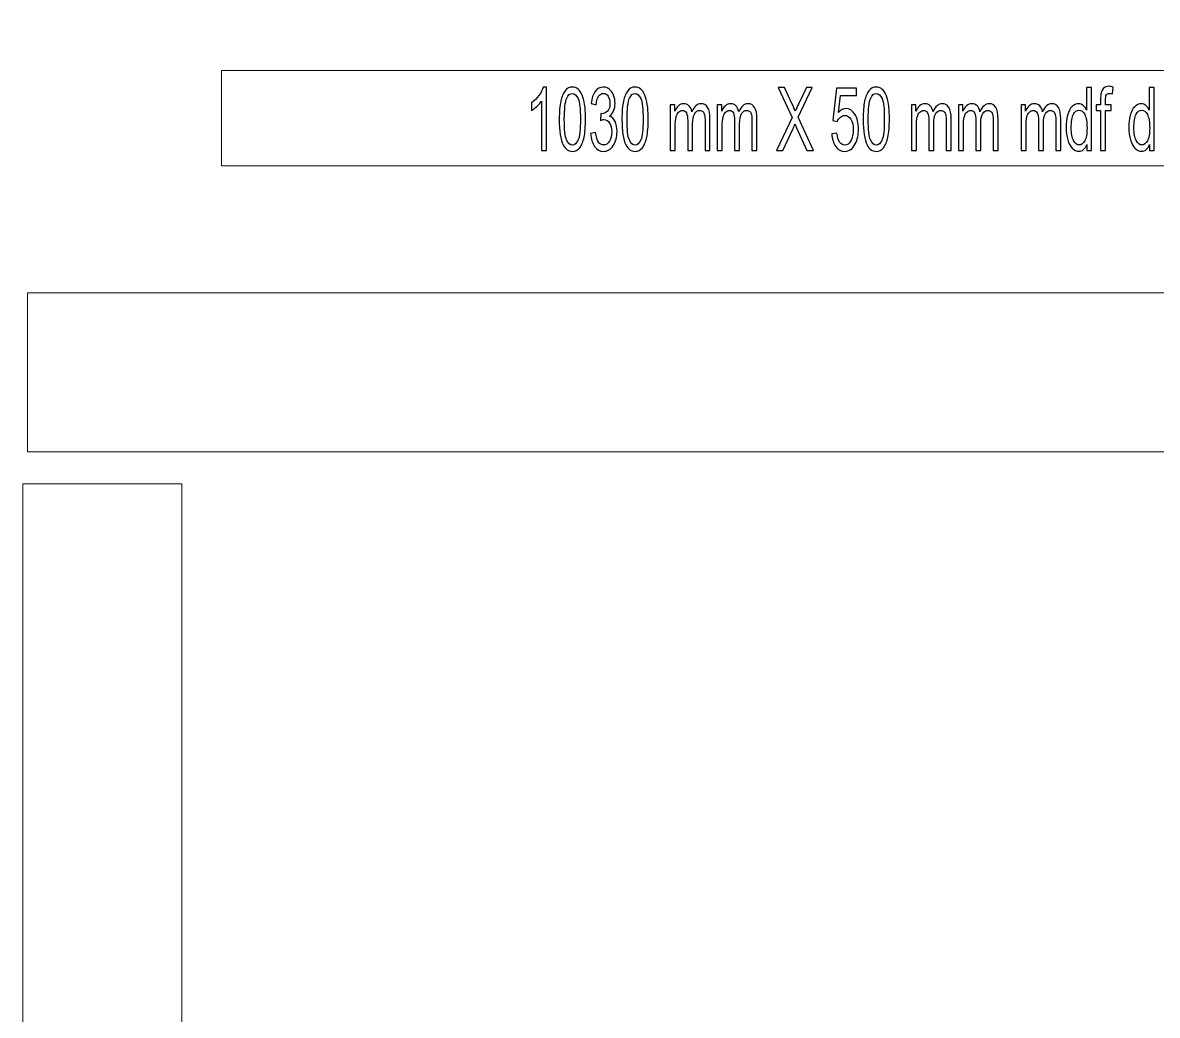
# Model space of a CAD drawing. Header units: millimetres. Extents: x -2444 to 3336, y -980 to 1690.
# Drawn here: x -586.3 to -229.6, y 292.9 to 605 of the extents above; entities that cross this region are included whole.
import ezdxf

# ---------------------------------------------------------------- set-up
doc = ezdxf.new("R2010")
doc.units = ezdxf.units.MM
doc.header["$MEASUREMENT"] = 0
doc.layers.add('Camada 1', color=7, linetype='Continuous')

msp = doc.modelspace()

# ---------------------------------------------------------------- linework, layer by layer
at = {"layer": 'Camada 1', "color": 250, "lineweight": 9}
msp.add_lwpolyline([(-584.7757, 470), (445.8243, 470), (445.8243, 520), (-584.7757, 520), (-584.7757, 470)], close=True, dxfattribs=at)
at = {"layer": 'Camada 1', "color": 250, "lineweight": 20}
msp.add_open_spline([(-523.7757, 560), (-523.7757, 560), (-102.5257, 560), (-102.5257, 560), (-102.5257, 560), (-102.5257, 560), (-102.5257, 545), (-102.5257, 545), (-102.5257, 545), (-102.5257, 545), (318.7244, 575), (318.7244, 575), (318.7244, 575), (318.7244, 575), (-102.5257, 605), (-102.5257, 605), (-102.5257, 605), (-102.5257, 605), (-102.5257, 590), (-102.5257, 590), (-102.5257, 590), (-102.5257, 590), (-523.7757, 590), (-523.7757, 590), (-523.7757, 590), (-523.7757, 590), (-523.7757, 560), (-523.7757, 560)], degree=3, knots=[0, 0, 0, 0, 0.125, 0.125, 0.125, 0.125, 0.25, 0.25, 0.25, 0.25, 0.375, 0.375, 0.375, 0.375, 0.5, 0.5, 0.5, 0.5, 0.625, 0.625, 0.625, 0.625, 0.75, 0.75, 0.75, 0.75, 1, 1, 1, 1], dxfattribs=at)
at = {"layer": 'Camada 1', "color": 250}
for points, knots in [([(-421.5955, 564.8587), (-421.5955, 564.8587), (-423.155, 564.8587), (-423.155, 564.8587), (-423.155, 564.8587), (-423.155, 564.8587), (-423.155, 580.3612), (-423.155, 580.3612), (-423.155, 580.3612), (-423.5301, 579.7987), (-424.0233, 579.2407), (-424.6318, 578.6828), (-424.6318, 578.6828), (-425.2402, 578.1248), (-425.7896, 577.7052), (-426.274, 577.4286), (-426.274, 577.4286), (-426.274, 577.4286), (-426.274, 579.7802), (-426.274, 579.7802), (-426.274, 579.7802), (-425.4027, 580.4166), (-424.6407, 581.1912), (-423.9879, 582.1042), (-423.9879, 582.1042), (-423.3352, 583.0126), (-422.8715, 583.8933), (-422.5997, 584.751), (-422.5997, 584.751), (-422.5997, 584.751), (-421.5955, 584.751), (-421.5955, 584.751), (-421.5955, 584.751), (-421.5955, 584.751), (-421.5955, 564.8587), (-421.5955, 564.8587)], [0, 0, 0, 0, 0.1, 0.1, 0.1, 0.1, 0.2, 0.2, 0.2, 0.2, 0.3, 0.3, 0.3, 0.3, 0.4, 0.4, 0.4, 0.4, 0.5, 0.5, 0.5, 0.5, 0.6, 0.6, 0.6, 0.6, 0.7, 0.7, 0.7, 0.7, 0.8, 0.8, 0.8, 0.8, 1, 1, 1, 1]), ([(-417.5875, 574.6342), (-417.5875, 576.9721), (-417.4339, 578.8626), (-417.1268, 580.2921), (-417.1268, 580.2921), (-416.8166, 581.7261), (-416.3588, 582.8282), (-415.7504, 583.5982), (-415.7504, 583.5982), (-415.1449, 584.3683), (-414.3799, 584.751), (-413.4584, 584.751), (-413.4584, 584.751), (-412.779, 584.751), (-412.1824, 584.5389), (-411.6655, 584.11), (-411.6655, 584.11), (-411.1516, 583.6812), (-410.7263, 583.0633), (-410.3955, 582.2564), (-410.3955, 582.2564), (-410.0647, 581.454), (-409.8048, 580.4719), (-409.6157, 579.3145), (-409.6157, 579.3145), (-409.4238, 578.1571), (-409.3293, 576.5939), (-409.3293, 574.6342), (-409.3293, 574.6342), (-409.3293, 572.3102), (-409.4828, 570.4289), (-409.7871, 568.9995), (-409.7871, 568.9995), (-410.0913, 567.5654), (-410.5491, 566.4634), (-411.1575, 565.6887), (-411.1575, 565.6887), (-411.763, 564.914), (-412.531, 564.5267), (-413.4584, 564.5267), (-413.4584, 564.5267), (-414.6782, 564.5267), (-415.6382, 565.2045), (-416.3352, 566.5648), (-416.3352, 566.5648), (-417.171, 568.2248), (-417.5875, 570.9131), (-417.5875, 574.6342)], [0, 0, 0, 0, 0.07692308, 0.07692308, 0.07692308, 0.07692308, 0.15384615, 0.15384615, 0.15384615, 0.15384615, 0.23076923, 0.23076923, 0.23076923, 0.23076923, 0.30769231, 0.30769231, 0.30769231, 0.30769231, 0.38461538, 0.38461538, 0.38461538, 0.38461538, 0.46153846, 0.46153846, 0.46153846, 0.46153846, 0.53846154, 0.53846154, 0.53846154, 0.53846154, 0.61538462, 0.61538462, 0.61538462, 0.61538462, 0.69230769, 0.69230769, 0.69230769, 0.69230769, 0.76923077, 0.76923077, 0.76923077, 0.76923077, 0.84615385, 0.84615385, 0.84615385, 0.84615385, 1, 1, 1, 1]), ([(-415.9926, 574.625), (-415.9926, 571.365), (-415.7504, 569.1977), (-415.2631, 568.128), (-415.2631, 568.128), (-414.7757, 567.0536), (-414.1732, 566.5187), (-413.4584, 566.5187), (-413.4584, 566.5187), (-412.7436, 566.5187), (-412.1411, 567.0582), (-411.6537, 568.1326), (-411.6537, 568.1326), (-411.1664, 569.2116), (-410.9242, 571.3742), (-410.9242, 574.625), (-410.9242, 574.625), (-410.9242, 577.8851), (-411.1664, 580.0523), (-411.6537, 581.122), (-411.6537, 581.122), (-412.1381, 582.1964), (-412.7466, 582.7313), (-413.4761, 582.7313), (-413.4761, 582.7313), (-414.1909, 582.7313), (-414.7639, 582.2564), (-415.1921, 581.3111), (-415.1921, 581.3111), (-415.7267, 580.1076), (-415.9926, 577.8758), (-415.9926, 574.625)], [0, 0, 0, 0, 0.11111111, 0.11111111, 0.11111111, 0.11111111, 0.22222222, 0.22222222, 0.22222222, 0.22222222, 0.33333333, 0.33333333, 0.33333333, 0.33333333, 0.44444444, 0.44444444, 0.44444444, 0.44444444, 0.55555556, 0.55555556, 0.55555556, 0.55555556, 0.66666667, 0.66666667, 0.66666667, 0.66666667, 0.77777778, 0.77777778, 0.77777778, 0.77777778, 1, 1, 1, 1]), ([(-407.7314, 570.1154), (-407.7314, 570.1154), (-406.1719, 570.4474), (-406.1719, 570.4474), (-406.1719, 570.4474), (-405.9917, 569.064), (-405.6904, 568.068), (-405.2622, 567.4594), (-405.2622, 567.4594), (-404.8339, 566.8507), (-404.3082, 566.5464), (-403.685, 566.5464), (-403.685, 566.5464), (-402.9466, 566.5464), (-402.3234, 566.9429), (-401.8213, 567.736), (-401.8213, 567.736), (-401.3191, 568.5291), (-401.0681, 569.5113), (-401.0681, 570.6825), (-401.0681, 570.6825), (-401.0681, 571.7984), (-401.3014, 572.7206), (-401.771, 573.4492), (-401.771, 573.4492), (-402.2377, 574.1731), (-402.8314, 574.5374), (-403.555, 574.5374), (-403.555, 574.5374), (-403.8504, 574.5374), (-404.2166, 574.4452), (-404.6567, 574.2653), (-404.6567, 574.2653), (-404.6567, 574.2653), (-404.4824, 576.3957), (-404.4824, 576.3957), (-404.4824, 576.3957), (-404.3791, 576.3772), (-404.2934, 576.368), (-404.2314, 576.368), (-404.2314, 576.368), (-403.5638, 576.368), (-402.9672, 576.6401), (-402.4327, 577.1796), (-402.4327, 577.1796), (-401.901, 577.7191), (-401.6352, 578.5491), (-401.6352, 579.6696), (-401.6352, 579.6696), (-401.6352, 580.5595), (-401.8301, 581.2973), (-402.217, 581.8829), (-402.217, 581.8829), (-402.6039, 582.4685), (-403.1031, 582.759), (-403.7145, 582.759), (-403.7145, 582.759), (-404.323, 582.759), (-404.828, 582.4593), (-405.2326, 581.8598), (-405.2326, 581.8598), (-405.6373, 581.2604), (-405.8972, 580.3612), (-406.0124, 579.1623), (-406.0124, 579.1623), (-406.0124, 579.1623), (-407.5719, 579.605), (-407.5719, 579.605), (-407.5719, 579.605), (-407.3799, 581.2373), (-406.9487, 582.5054), (-406.2723, 583.4045), (-406.2723, 583.4045), (-405.5989, 584.3037), (-404.7571, 584.751), (-403.7529, 584.751), (-403.7529, 584.751), (-403.0618, 584.751), (-402.4238, 584.5204), (-401.8419, 584.0547), (-401.8419, 584.0547), (-401.2571, 583.5936), (-400.8111, 582.9619), (-400.5039, 582.1642), (-400.5039, 582.1642), (-400.1938, 581.3618), (-400.0402, 580.5134), (-400.0402, 579.6142), (-400.0402, 579.6142), (-400.0402, 578.7612), (-400.1879, 577.9865), (-400.4804, 577.2856), (-400.4804, 577.2856), (-400.7757, 576.5847), (-401.2128, 576.0268), (-401.7888, 575.6118), (-401.7888, 575.6118), (-401.0386, 575.3443), (-400.4567, 574.7818), (-400.0402, 573.9287), (-400.0402, 573.9287), (-399.6267, 573.0803), (-399.42, 572.0105), (-399.42, 570.7332), (-399.42, 570.7332), (-399.42, 569.0041), (-399.8246, 567.5331), (-400.6309, 566.3296), (-400.6309, 566.3296), (-401.4403, 565.1261), (-402.4622, 564.5267), (-403.6968, 564.5267), (-403.6968, 564.5267), (-404.8103, 564.5267), (-405.7348, 565.0478), (-406.4702, 566.0853), (-406.4702, 566.0853), (-407.2086, 567.1228), (-407.628, 568.4646), (-407.7314, 570.1154)], [0, 0, 0, 0, 0.03225806, 0.03225806, 0.03225806, 0.03225806, 0.06451613, 0.06451613, 0.06451613, 0.06451613, 0.09677419, 0.09677419, 0.09677419, 0.09677419, 0.12903226, 0.12903226, 0.12903226, 0.12903226, 0.16129032, 0.16129032, 0.16129032, 0.16129032, 0.19354839, 0.19354839, 0.19354839, 0.19354839, 0.22580645, 0.22580645, 0.22580645, 0.22580645, 0.25806452, 0.25806452, 0.25806452, 0.25806452, 0.29032258, 0.29032258, 0.29032258, 0.29032258, 0.32258065, 0.32258065, 0.32258065, 0.32258065, 0.35483871, 0.35483871, 0.35483871, 0.35483871, 0.38709677, 0.38709677, 0.38709677, 0.38709677, 0.41935484, 0.41935484, 0.41935484, 0.41935484, 0.4516129, 0.4516129, 0.4516129, 0.4516129, 0.48387097, 0.48387097, 0.48387097, 0.48387097, 0.51612903, 0.51612903, 0.51612903, 0.51612903, 0.5483871, 0.5483871, 0.5483871, 0.5483871, 0.58064516, 0.58064516, 0.58064516, 0.58064516, 0.61290323, 0.61290323, 0.61290323, 0.61290323, 0.64516129, 0.64516129, 0.64516129, 0.64516129, 0.67741935, 0.67741935, 0.67741935, 0.67741935, 0.70967742, 0.70967742, 0.70967742, 0.70967742, 0.74193548, 0.74193548, 0.74193548, 0.74193548, 0.77419355, 0.77419355, 0.77419355, 0.77419355, 0.80645161, 0.80645161, 0.80645161, 0.80645161, 0.83870968, 0.83870968, 0.83870968, 0.83870968, 0.87096774, 0.87096774, 0.87096774, 0.87096774, 0.90322581, 0.90322581, 0.90322581, 0.90322581, 0.93548387, 0.93548387, 0.93548387, 0.93548387, 1, 1, 1, 1]), ([(-397.8753, 574.6342), (-397.8753, 576.9721), (-397.7217, 578.8626), (-397.4145, 580.2921), (-397.4145, 580.2921), (-397.1044, 581.7261), (-396.6466, 582.8282), (-396.0381, 583.5982), (-396.0381, 583.5982), (-395.4326, 584.3683), (-394.6676, 584.751), (-393.7462, 584.751), (-393.7462, 584.751), (-393.0668, 584.751), (-392.4702, 584.5389), (-391.9533, 584.11), (-391.9533, 584.11), (-391.4394, 583.6812), (-391.0141, 583.0633), (-390.6833, 582.2564), (-390.6833, 582.2564), (-390.3525, 581.454), (-390.0926, 580.4719), (-389.9035, 579.3145), (-389.9035, 579.3145), (-389.7115, 578.1571), (-389.6171, 576.5939), (-389.6171, 574.6342), (-389.6171, 574.6342), (-389.6171, 572.3102), (-389.7706, 570.4289), (-390.0748, 568.9995), (-390.0748, 568.9995), (-390.379, 567.5654), (-390.8369, 566.4634), (-391.4453, 565.6887), (-391.4453, 565.6887), (-392.0508, 564.914), (-392.8187, 564.5267), (-393.7462, 564.5267), (-393.7462, 564.5267), (-394.966, 564.5267), (-395.9259, 565.2045), (-396.623, 566.5648), (-396.623, 566.5648), (-397.4588, 568.2248), (-397.8753, 570.9131), (-397.8753, 574.6342)], [0, 0, 0, 0, 0.07692308, 0.07692308, 0.07692308, 0.07692308, 0.15384615, 0.15384615, 0.15384615, 0.15384615, 0.23076923, 0.23076923, 0.23076923, 0.23076923, 0.30769231, 0.30769231, 0.30769231, 0.30769231, 0.38461538, 0.38461538, 0.38461538, 0.38461538, 0.46153846, 0.46153846, 0.46153846, 0.46153846, 0.53846154, 0.53846154, 0.53846154, 0.53846154, 0.61538462, 0.61538462, 0.61538462, 0.61538462, 0.69230769, 0.69230769, 0.69230769, 0.69230769, 0.76923077, 0.76923077, 0.76923077, 0.76923077, 0.84615385, 0.84615385, 0.84615385, 0.84615385, 1, 1, 1, 1]), ([(-396.2803, 574.625), (-396.2803, 571.365), (-396.0381, 569.1977), (-395.5508, 568.128), (-395.5508, 568.128), (-395.0634, 567.0536), (-394.4609, 566.5187), (-393.7462, 566.5187), (-393.7462, 566.5187), (-393.0314, 566.5187), (-392.4288, 567.0582), (-391.9415, 568.1326), (-391.9415, 568.1326), (-391.4542, 569.2116), (-391.212, 571.3742), (-391.212, 574.625), (-391.212, 574.625), (-391.212, 577.8851), (-391.4542, 580.0523), (-391.9415, 581.122), (-391.9415, 581.122), (-392.4259, 582.1964), (-393.0343, 582.7313), (-393.7639, 582.7313), (-393.7639, 582.7313), (-394.4786, 582.7313), (-395.0516, 582.2564), (-395.4799, 581.3111), (-395.4799, 581.3111), (-396.0145, 580.1076), (-396.2803, 577.8758), (-396.2803, 574.625)], [0, 0, 0, 0, 0.11111111, 0.11111111, 0.11111111, 0.11111111, 0.22222222, 0.22222222, 0.22222222, 0.22222222, 0.33333333, 0.33333333, 0.33333333, 0.33333333, 0.44444444, 0.44444444, 0.44444444, 0.44444444, 0.55555556, 0.55555556, 0.55555556, 0.55555556, 0.66666667, 0.66666667, 0.66666667, 0.66666667, 0.77777778, 0.77777778, 0.77777778, 0.77777778, 1, 1, 1, 1]), ([(-349.3152, 564.8587), (-349.3152, 564.8587), (-344.4123, 575.1368), (-344.4123, 575.1368), (-344.4123, 575.1368), (-344.4123, 575.1368), (-348.7304, 584.668), (-348.7304, 584.668), (-348.7304, 584.668), (-348.7304, 584.668), (-346.7309, 584.668), (-346.7309, 584.668), (-346.7309, 584.668), (-346.7309, 584.668), (-344.4182, 579.6004), (-344.4182, 579.6004), (-344.4182, 579.6004), (-343.9368, 578.5491), (-343.603, 577.7467), (-343.411, 577.1888), (-343.411, 577.1888), (-343.1245, 577.8804), (-342.7878, 578.6182), (-342.4009, 579.3975), (-342.4009, 579.3975), (-342.4009, 579.3975), (-339.8667, 584.668), (-339.8667, 584.668), (-339.8667, 584.668), (-339.8667, 584.668), (-338.0266, 584.668), (-338.0266, 584.668), (-338.0266, 584.668), (-338.0266, 584.668), (-342.4333, 575.2521), (-342.4333, 575.2521), (-342.4333, 575.2521), (-342.4333, 575.2521), (-337.6899, 564.8587), (-337.6899, 564.8587), (-337.6899, 564.8587), (-337.6899, 564.8587), (-339.7515, 564.8587), (-339.7515, 564.8587), (-339.7515, 564.8587), (-339.7515, 564.8587), (-342.9532, 571.9229), (-342.9532, 571.9229), (-342.9532, 571.9229), (-343.1363, 572.3241), (-343.3106, 572.7252), (-343.4731, 573.1218), (-343.4731, 573.1218), (-343.7566, 572.4578), (-343.9574, 571.9921), (-344.0815, 571.7292), (-344.0815, 571.7292), (-344.0815, 571.7292), (-347.2979, 564.8587), (-347.2979, 564.8587), (-347.2979, 564.8587), (-347.2979, 564.8587), (-349.3152, 564.8587), (-349.3152, 564.8587)], [0, 0, 0, 0, 0.05882353, 0.05882353, 0.05882353, 0.05882353, 0.11764706, 0.11764706, 0.11764706, 0.11764706, 0.17647059, 0.17647059, 0.17647059, 0.17647059, 0.23529412, 0.23529412, 0.23529412, 0.23529412, 0.29411765, 0.29411765, 0.29411765, 0.29411765, 0.35294118, 0.35294118, 0.35294118, 0.35294118, 0.41176471, 0.41176471, 0.41176471, 0.41176471, 0.47058824, 0.47058824, 0.47058824, 0.47058824, 0.52941176, 0.52941176, 0.52941176, 0.52941176, 0.58823529, 0.58823529, 0.58823529, 0.58823529, 0.64705882, 0.64705882, 0.64705882, 0.64705882, 0.70588235, 0.70588235, 0.70588235, 0.70588235, 0.76470588, 0.76470588, 0.76470588, 0.76470588, 0.82352941, 0.82352941, 0.82352941, 0.82352941, 0.88235294, 0.88235294, 0.88235294, 0.88235294, 1, 1, 1, 1]), ([(-331.9038, 570.06), (-331.9038, 570.06), (-330.2735, 570.2537), (-330.2735, 570.2537), (-330.2735, 570.2537), (-330.1523, 569.0133), (-329.8718, 568.0819), (-329.4346, 567.4547), (-329.4346, 567.4547), (-328.9975, 566.8323), (-328.4629, 566.5187), (-327.8338, 566.5187), (-327.8338, 566.5187), (-327.0747, 566.5187), (-326.4397, 566.9614), (-325.9228, 567.8421), (-325.9228, 567.8421), (-325.4089, 568.7274), (-325.1519, 569.8986), (-325.1519, 571.3557), (-325.1519, 571.3557), (-325.1519, 572.7437), (-325.397, 573.8365), (-325.8903, 574.6388), (-325.8903, 574.6388), (-326.3836, 575.4412), (-327.0363, 575.8423), (-327.8486, 575.8423), (-327.8486, 575.8423), (-328.3536, 575.8423), (-328.8055, 575.6625), (-329.2072, 575.3028), (-329.2072, 575.3028), (-329.606, 574.9432), (-329.919, 574.4775), (-330.1494, 573.9057), (-330.1494, 573.9057), (-330.1494, 573.9057), (-331.6203, 574.2377), (-331.6203, 574.2377), (-331.6203, 574.2377), (-331.6203, 574.2377), (-330.3975, 584.419), (-330.3975, 584.419), (-330.3975, 584.419), (-330.3975, 584.419), (-324.1063, 584.419), (-324.1063, 584.419), (-324.1063, 584.419), (-324.1063, 584.419), (-324.1063, 582.095), (-324.1063, 582.095), (-324.1063, 582.095), (-324.1063, 582.095), (-329.1541, 582.095), (-329.1541, 582.095), (-329.1541, 582.095), (-329.1541, 582.095), (-329.8304, 576.7507), (-329.8304, 576.7507), (-329.8304, 576.7507), (-329.0714, 577.5853), (-328.2739, 578.0003), (-327.4409, 578.0003), (-327.4409, 578.0003), (-326.3363, 578.0003), (-325.403, 577.4009), (-324.6439, 576.202), (-324.6439, 576.202), (-323.8848, 575.0031), (-323.5038, 573.463), (-323.5038, 571.5817), (-323.5038, 571.5817), (-323.5038, 569.788), (-323.8376, 568.2386), (-324.5051, 566.9337), (-324.5051, 566.9337), (-325.3173, 565.329), (-326.4278, 564.5267), (-327.8338, 564.5267), (-327.8338, 564.5267), (-328.9857, 564.5267), (-329.9249, 565.0339), (-330.6545, 566.0438), (-330.6545, 566.0438), (-331.384, 567.0536), (-331.8004, 568.3908), (-331.9038, 570.06)], [0, 0, 0, 0, 0.04347826, 0.04347826, 0.04347826, 0.04347826, 0.08695652, 0.08695652, 0.08695652, 0.08695652, 0.13043478, 0.13043478, 0.13043478, 0.13043478, 0.17391304, 0.17391304, 0.17391304, 0.17391304, 0.2173913, 0.2173913, 0.2173913, 0.2173913, 0.26086957, 0.26086957, 0.26086957, 0.26086957, 0.30434783, 0.30434783, 0.30434783, 0.30434783, 0.34782609, 0.34782609, 0.34782609, 0.34782609, 0.39130435, 0.39130435, 0.39130435, 0.39130435, 0.43478261, 0.43478261, 0.43478261, 0.43478261, 0.47826087, 0.47826087, 0.47826087, 0.47826087, 0.52173913, 0.52173913, 0.52173913, 0.52173913, 0.56521739, 0.56521739, 0.56521739, 0.56521739, 0.60869565, 0.60869565, 0.60869565, 0.60869565, 0.65217391, 0.65217391, 0.65217391, 0.65217391, 0.69565217, 0.69565217, 0.69565217, 0.69565217, 0.73913043, 0.73913043, 0.73913043, 0.73913043, 0.7826087, 0.7826087, 0.7826087, 0.7826087, 0.82608696, 0.82608696, 0.82608696, 0.82608696, 0.86956522, 0.86956522, 0.86956522, 0.86956522, 0.91304348, 0.91304348, 0.91304348, 0.91304348, 1, 1, 1, 1]), ([(-322.0477, 574.6342), (-322.0477, 576.9721), (-321.8941, 578.8626), (-321.587, 580.2921), (-321.587, 580.2921), (-321.2768, 581.7261), (-320.819, 582.8282), (-320.2106, 583.5982), (-320.2106, 583.5982), (-319.6051, 584.3683), (-318.8401, 584.751), (-317.9186, 584.751), (-317.9186, 584.751), (-317.2392, 584.751), (-316.6426, 584.5389), (-316.1257, 584.11), (-316.1257, 584.11), (-315.6118, 583.6812), (-315.1865, 583.0633), (-314.8557, 582.2564), (-314.8557, 582.2564), (-314.5249, 581.454), (-314.265, 580.4719), (-314.0759, 579.3145), (-314.0759, 579.3145), (-313.884, 578.1571), (-313.7895, 576.5939), (-313.7895, 574.6342), (-313.7895, 574.6342), (-313.7895, 572.3102), (-313.943, 570.4289), (-314.2473, 568.9995), (-314.2473, 568.9995), (-314.5515, 567.5654), (-315.0093, 566.4634), (-315.6177, 565.6887), (-315.6177, 565.6887), (-316.2232, 564.914), (-316.9912, 564.5267), (-317.9186, 564.5267), (-317.9186, 564.5267), (-319.1384, 564.5267), (-320.0984, 565.2045), (-320.7954, 566.5648), (-320.7954, 566.5648), (-321.6312, 568.2248), (-322.0477, 570.9131), (-322.0477, 574.6342)], [0, 0, 0, 0, 0.07692308, 0.07692308, 0.07692308, 0.07692308, 0.15384615, 0.15384615, 0.15384615, 0.15384615, 0.23076923, 0.23076923, 0.23076923, 0.23076923, 0.30769231, 0.30769231, 0.30769231, 0.30769231, 0.38461538, 0.38461538, 0.38461538, 0.38461538, 0.46153846, 0.46153846, 0.46153846, 0.46153846, 0.53846154, 0.53846154, 0.53846154, 0.53846154, 0.61538462, 0.61538462, 0.61538462, 0.61538462, 0.69230769, 0.69230769, 0.69230769, 0.69230769, 0.76923077, 0.76923077, 0.76923077, 0.76923077, 0.84615385, 0.84615385, 0.84615385, 0.84615385, 1, 1, 1, 1]), ([(-320.4528, 574.625), (-320.4528, 571.365), (-320.2106, 569.1977), (-319.7233, 568.128), (-319.7233, 568.128), (-319.2359, 567.0536), (-318.6334, 566.5187), (-317.9186, 566.5187), (-317.9186, 566.5187), (-317.2038, 566.5187), (-316.6013, 567.0582), (-316.1139, 568.1326), (-316.1139, 568.1326), (-315.6266, 569.2116), (-315.3844, 571.3742), (-315.3844, 574.625), (-315.3844, 574.625), (-315.3844, 577.8851), (-315.6266, 580.0523), (-316.1139, 581.122), (-316.1139, 581.122), (-316.5983, 582.1964), (-317.2068, 582.7313), (-317.9363, 582.7313), (-317.9363, 582.7313), (-318.6511, 582.7313), (-319.2241, 582.2564), (-319.6523, 581.3111), (-319.6523, 581.3111), (-320.1869, 580.1076), (-320.4528, 577.8758), (-320.4528, 574.625)], [0, 0, 0, 0, 0.11111111, 0.11111111, 0.11111111, 0.11111111, 0.22222222, 0.22222222, 0.22222222, 0.22222222, 0.33333333, 0.33333333, 0.33333333, 0.33333333, 0.44444444, 0.44444444, 0.44444444, 0.44444444, 0.55555556, 0.55555556, 0.55555556, 0.55555556, 0.66666667, 0.66666667, 0.66666667, 0.66666667, 0.77777778, 0.77777778, 0.77777778, 0.77777778, 1, 1, 1, 1]), ([(-251.6961, 564.8587), (-251.6961, 564.8587), (-251.6961, 566.6801), (-251.6961, 566.6801), (-251.6961, 566.6801), (-252.2779, 565.2645), (-253.1345, 564.5544), (-254.2657, 564.5544), (-254.2657, 564.5544), (-254.9982, 564.5544), (-255.6716, 564.8679), (-256.283, 565.4996), (-256.283, 565.4996), (-256.8973, 566.1268), (-257.3728, 567.0075), (-257.7125, 568.1326), (-257.7125, 568.1326), (-258.0493, 569.2623), (-258.2176, 570.558), (-258.2176, 572.0243), (-258.2176, 572.0243), (-258.2176, 573.4538), (-258.064, 574.7495), (-257.7598, 575.9161), (-257.7598, 575.9161), (-257.4526, 577.0781), (-256.9948, 577.9727), (-256.3834, 578.5906), (-256.3834, 578.5906), (-255.7749, 579.2131), (-255.0897, 579.522), (-254.3366, 579.522), (-254.3366, 579.522), (-253.7813, 579.522), (-253.2881, 579.3376), (-252.8568, 578.9733), (-252.8568, 578.9733), (-252.4256, 578.609), (-252.0741, 578.1294), (-251.8024, 577.5438), (-251.8024, 577.5438), (-251.8024, 577.5438), (-251.8024, 584.668), (-251.8024, 584.668), (-251.8024, 584.668), (-251.8024, 584.668), (-250.2429, 584.668), (-250.2429, 584.668), (-250.2429, 584.668), (-250.2429, 584.668), (-250.2429, 564.8587), (-250.2429, 564.8587), (-250.2429, 564.8587), (-250.2429, 564.8587), (-251.6961, 564.8587), (-251.6961, 564.8587)], [0, 0, 0, 0, 0.06666667, 0.06666667, 0.06666667, 0.06666667, 0.13333333, 0.13333333, 0.13333333, 0.13333333, 0.2, 0.2, 0.2, 0.2, 0.26666667, 0.26666667, 0.26666667, 0.26666667, 0.33333333, 0.33333333, 0.33333333, 0.33333333, 0.4, 0.4, 0.4, 0.4, 0.46666667, 0.46666667, 0.46666667, 0.46666667, 0.53333333, 0.53333333, 0.53333333, 0.53333333, 0.6, 0.6, 0.6, 0.6, 0.66666667, 0.66666667, 0.66666667, 0.66666667, 0.73333333, 0.73333333, 0.73333333, 0.73333333, 0.8, 0.8, 0.8, 0.8, 0.86666667, 0.86666667, 0.86666667, 0.86666667, 1, 1, 1, 1]), ([(-247.4045, 564.8587), (-247.4045, 564.8587), (-247.4045, 577.3363), (-247.4045, 577.3363), (-247.4045, 577.3363), (-247.4045, 577.3363), (-248.7868, 577.3363), (-248.7868, 577.3363), (-248.7868, 577.3363), (-248.7868, 577.3363), (-248.7868, 579.2177), (-248.7868, 579.2177), (-248.7868, 579.2177), (-248.7868, 579.2177), (-247.4045, 579.2177), (-247.4045, 579.2177), (-247.4045, 579.2177), (-247.4045, 579.2177), (-247.4045, 580.7393), (-247.4045, 580.7393), (-247.4045, 580.7393), (-247.4045, 581.703), (-247.3513, 582.4178), (-247.2421, 582.8835), (-247.2421, 582.8835), (-247.0914, 583.5106), (-246.8315, 584.0224), (-246.4534, 584.4144), (-246.4534, 584.4144), (-246.0783, 584.8063), (-245.5496, 585), (-244.8703, 585), (-244.8703, 585), (-244.4302, 585), (-243.9458, 584.917), (-243.4142, 584.7556), (-243.4142, 584.7556), (-243.4142, 584.7556), (-243.6475, 582.6253), (-243.6475, 582.6253), (-243.6475, 582.6253), (-243.9724, 582.7129), (-244.2767, 582.759), (-244.5661, 582.759), (-244.5661, 582.759), (-245.0387, 582.759), (-245.3725, 582.6022), (-245.5703, 582.2887), (-245.5703, 582.2887), (-245.7652, 581.9751), (-245.8627, 581.3895), (-245.8627, 580.5318), (-245.8627, 580.5318), (-245.8627, 580.5318), (-245.8627, 579.2177), (-245.8627, 579.2177), (-245.8627, 579.2177), (-245.8627, 579.2177), (-244.0729, 579.2177), (-244.0729, 579.2177), (-244.0729, 579.2177), (-244.0729, 579.2177), (-244.0729, 577.3363), (-244.0729, 577.3363), (-244.0729, 577.3363), (-244.0729, 577.3363), (-245.845, 577.3363), (-245.845, 577.3363), (-245.845, 577.3363), (-245.845, 577.3363), (-245.845, 564.8587), (-245.845, 564.8587), (-245.845, 564.8587), (-245.845, 564.8587), (-247.4045, 564.8587), (-247.4045, 564.8587)], [0, 0, 0, 0, 0.05, 0.05, 0.05, 0.05, 0.1, 0.1, 0.1, 0.1, 0.15, 0.15, 0.15, 0.15, 0.2, 0.2, 0.2, 0.2, 0.25, 0.25, 0.25, 0.25, 0.3, 0.3, 0.3, 0.3, 0.35, 0.35, 0.35, 0.35, 0.4, 0.4, 0.4, 0.4, 0.45, 0.45, 0.45, 0.45, 0.5, 0.5, 0.5, 0.5, 0.55, 0.55, 0.55, 0.55, 0.6, 0.6, 0.6, 0.6, 0.65, 0.65, 0.65, 0.65, 0.7, 0.7, 0.7, 0.7, 0.75, 0.75, 0.75, 0.75, 0.8, 0.8, 0.8, 0.8, 0.85, 0.85, 0.85, 0.85, 0.9, 0.9, 0.9, 0.9, 1, 1, 1, 1]), ([(-231.9927, 564.8587), (-231.9927, 564.8587), (-231.9927, 566.6801), (-231.9927, 566.6801), (-231.9927, 566.6801), (-232.5745, 565.2645), (-233.4311, 564.5544), (-234.5623, 564.5544), (-234.5623, 564.5544), (-235.2948, 564.5544), (-235.9682, 564.8679), (-236.5796, 565.4996), (-236.5796, 565.4996), (-237.1939, 566.1268), (-237.6694, 567.0075), (-238.0091, 568.1326), (-238.0091, 568.1326), (-238.3459, 569.2623), (-238.5142, 570.558), (-238.5142, 572.0243), (-238.5142, 572.0243), (-238.5142, 573.4538), (-238.3606, 574.7495), (-238.0564, 575.9161), (-238.0564, 575.9161), (-237.7492, 577.0781), (-237.2914, 577.9727), (-236.68, 578.5906), (-236.68, 578.5906), (-236.0716, 579.2131), (-235.3863, 579.522), (-234.6332, 579.522), (-234.6332, 579.522), (-234.0779, 579.522), (-233.5847, 579.3376), (-233.1534, 578.9733), (-233.1534, 578.9733), (-232.7222, 578.609), (-232.3707, 578.1294), (-232.099, 577.5438), (-232.099, 577.5438), (-232.099, 577.5438), (-232.099, 584.668), (-232.099, 584.668), (-232.099, 584.668), (-232.099, 584.668), (-230.5395, 584.668), (-230.5395, 584.668), (-230.5395, 584.668), (-230.5395, 584.668), (-230.5395, 564.8587), (-230.5395, 564.8587), (-230.5395, 564.8587), (-230.5395, 564.8587), (-231.9927, 564.8587), (-231.9927, 564.8587)], [0, 0, 0, 0, 0.06666667, 0.06666667, 0.06666667, 0.06666667, 0.13333333, 0.13333333, 0.13333333, 0.13333333, 0.2, 0.2, 0.2, 0.2, 0.26666667, 0.26666667, 0.26666667, 0.26666667, 0.33333333, 0.33333333, 0.33333333, 0.33333333, 0.4, 0.4, 0.4, 0.4, 0.46666667, 0.46666667, 0.46666667, 0.46666667, 0.53333333, 0.53333333, 0.53333333, 0.53333333, 0.6, 0.6, 0.6, 0.6, 0.66666667, 0.66666667, 0.66666667, 0.66666667, 0.73333333, 0.73333333, 0.73333333, 0.73333333, 0.8, 0.8, 0.8, 0.8, 0.86666667, 0.86666667, 0.86666667, 0.86666667, 1, 1, 1, 1]), ([(-382.6702, 564.8587), (-382.6702, 564.8587), (-382.6702, 579.2177), (-382.6702, 579.2177), (-382.6702, 579.2177), (-382.6702, 579.2177), (-381.2702, 579.2177), (-381.2702, 579.2177), (-381.2702, 579.2177), (-381.2702, 579.2177), (-381.2702, 577.1888), (-381.2702, 577.1888), (-381.2702, 577.1888), (-380.9837, 577.8897), (-380.5997, 578.4568), (-380.1212, 578.8811), (-380.1212, 578.8811), (-379.6428, 579.3099), (-379.0993, 579.522), (-378.4879, 579.522), (-378.4879, 579.522), (-377.8086, 579.522), (-377.2503, 579.3007), (-376.8162, 578.8626), (-376.8162, 578.8626), (-376.382, 578.4199), (-376.0748, 577.8067), (-375.8976, 577.0136), (-375.8976, 577.0136), (-375.1651, 578.6874), (-374.217, 579.522), (-373.0474, 579.522), (-373.0474, 579.522), (-372.1318, 579.522), (-371.4258, 579.1301), (-370.9356, 578.3416), (-370.9356, 578.3416), (-370.4424, 577.5531), (-370.1942, 576.3403), (-370.1942, 574.7034), (-370.1942, 574.7034), (-370.1942, 574.7034), (-370.1942, 564.8587), (-370.1942, 564.8587), (-370.1942, 564.8587), (-370.1942, 564.8587), (-371.7537, 564.8587), (-371.7537, 564.8587), (-371.7537, 564.8587), (-371.7537, 564.8587), (-371.7537, 573.8965), (-371.7537, 573.8965), (-371.7537, 573.8965), (-371.7537, 574.8648), (-371.8069, 575.5657), (-371.9073, 575.9945), (-371.9073, 575.9945), (-372.0077, 576.4233), (-372.1908, 576.7646), (-372.4596, 577.0274), (-372.4596, 577.0274), (-372.7254, 577.2902), (-373.0385, 577.4193), (-373.396, 577.4193), (-373.396, 577.4193), (-374.0457, 577.4193), (-374.5833, 577.0827), (-375.0115, 576.4141), (-375.0115, 576.4141), (-375.4398, 575.7409), (-375.6524, 574.6665), (-375.6524, 573.191), (-375.6524, 573.191), (-375.6524, 573.191), (-375.6524, 564.8587), (-375.6524, 564.8587), (-375.6524, 564.8587), (-375.6524, 564.8587), (-377.212, 564.8587), (-377.212, 564.8587), (-377.212, 564.8587), (-377.212, 564.8587), (-377.212, 574.1777), (-377.212, 574.1777), (-377.212, 574.1777), (-377.212, 575.2567), (-377.339, 576.0683), (-377.593, 576.6078), (-377.593, 576.6078), (-377.847, 577.1473), (-378.2634, 577.4193), (-378.8394, 577.4193), (-378.8394, 577.4193), (-379.2766, 577.4193), (-379.6812, 577.2395), (-380.0533, 576.8798), (-380.0533, 576.8798), (-380.4255, 576.5202), (-380.6943, 575.9945), (-380.8626, 575.2982), (-380.8626, 575.2982), (-381.028, 574.6066), (-381.1107, 573.606), (-381.1107, 572.301), (-381.1107, 572.301), (-381.1107, 572.301), (-381.1107, 564.8587), (-381.1107, 564.8587), (-381.1107, 564.8587), (-381.1107, 564.8587), (-382.6702, 564.8587), (-382.6702, 564.8587)], [0, 0, 0, 0, 0.03448276, 0.03448276, 0.03448276, 0.03448276, 0.06896552, 0.06896552, 0.06896552, 0.06896552, 0.10344828, 0.10344828, 0.10344828, 0.10344828, 0.13793103, 0.13793103, 0.13793103, 0.13793103, 0.17241379, 0.17241379, 0.17241379, 0.17241379, 0.20689655, 0.20689655, 0.20689655, 0.20689655, 0.24137931, 0.24137931, 0.24137931, 0.24137931, 0.27586207, 0.27586207, 0.27586207, 0.27586207, 0.31034483, 0.31034483, 0.31034483, 0.31034483, 0.34482759, 0.34482759, 0.34482759, 0.34482759, 0.37931034, 0.37931034, 0.37931034, 0.37931034, 0.4137931, 0.4137931, 0.4137931, 0.4137931, 0.44827586, 0.44827586, 0.44827586, 0.44827586, 0.48275862, 0.48275862, 0.48275862, 0.48275862, 0.51724138, 0.51724138, 0.51724138, 0.51724138, 0.55172414, 0.55172414, 0.55172414, 0.55172414, 0.5862069, 0.5862069, 0.5862069, 0.5862069, 0.62068966, 0.62068966, 0.62068966, 0.62068966, 0.65517241, 0.65517241, 0.65517241, 0.65517241, 0.68965517, 0.68965517, 0.68965517, 0.68965517, 0.72413793, 0.72413793, 0.72413793, 0.72413793, 0.75862069, 0.75862069, 0.75862069, 0.75862069, 0.79310345, 0.79310345, 0.79310345, 0.79310345, 0.82758621, 0.82758621, 0.82758621, 0.82758621, 0.86206897, 0.86206897, 0.86206897, 0.86206897, 0.89655172, 0.89655172, 0.89655172, 0.89655172, 0.93103448, 0.93103448, 0.93103448, 0.93103448, 1, 1, 1, 1]), ([(-367.9081, 564.8587), (-367.9081, 564.8587), (-367.9081, 579.2177), (-367.9081, 579.2177), (-367.9081, 579.2177), (-367.9081, 579.2177), (-366.5081, 579.2177), (-366.5081, 579.2177), (-366.5081, 579.2177), (-366.5081, 579.2177), (-366.5081, 577.1888), (-366.5081, 577.1888), (-366.5081, 577.1888), (-366.2216, 577.8897), (-365.8376, 578.4568), (-365.3592, 578.8811), (-365.3592, 578.8811), (-364.8807, 579.3099), (-364.3372, 579.522), (-363.7258, 579.522), (-363.7258, 579.522), (-363.0465, 579.522), (-362.4883, 579.3007), (-362.0541, 578.8626), (-362.0541, 578.8626), (-361.6199, 578.4199), (-361.3127, 577.8067), (-361.1356, 577.0136), (-361.1356, 577.0136), (-360.403, 578.6874), (-359.4549, 579.522), (-358.2853, 579.522), (-358.2853, 579.522), (-357.3697, 579.522), (-356.6638, 579.1301), (-356.1735, 578.3416), (-356.1735, 578.3416), (-355.6803, 577.5531), (-355.4321, 576.3403), (-355.4321, 574.7034), (-355.4321, 574.7034), (-355.4321, 574.7034), (-355.4321, 564.8587), (-355.4321, 564.8587), (-355.4321, 564.8587), (-355.4321, 564.8587), (-356.9917, 564.8587), (-356.9917, 564.8587), (-356.9917, 564.8587), (-356.9917, 564.8587), (-356.9917, 573.8965), (-356.9917, 573.8965), (-356.9917, 573.8965), (-356.9917, 574.8648), (-357.0448, 575.5657), (-357.1453, 575.9945), (-357.1453, 575.9945), (-357.2456, 576.4233), (-357.4288, 576.7646), (-357.6975, 577.0274), (-357.6975, 577.0274), (-357.9634, 577.2902), (-358.2765, 577.4193), (-358.6339, 577.4193), (-358.6339, 577.4193), (-359.2836, 577.4193), (-359.8212, 577.0827), (-360.2494, 576.4141), (-360.2494, 576.4141), (-360.6777, 575.7409), (-360.8904, 574.6665), (-360.8904, 573.191), (-360.8904, 573.191), (-360.8904, 573.191), (-360.8904, 564.8587), (-360.8904, 564.8587), (-360.8904, 564.8587), (-360.8904, 564.8587), (-362.4499, 564.8587), (-362.4499, 564.8587), (-362.4499, 564.8587), (-362.4499, 564.8587), (-362.4499, 574.1777), (-362.4499, 574.1777), (-362.4499, 574.1777), (-362.4499, 575.2567), (-362.5769, 576.0683), (-362.8309, 576.6078), (-362.8309, 576.6078), (-363.0849, 577.1473), (-363.5013, 577.4193), (-364.0773, 577.4193), (-364.0773, 577.4193), (-364.5145, 577.4193), (-364.9191, 577.2395), (-365.2913, 576.8798), (-365.2913, 576.8798), (-365.6634, 576.5202), (-365.9322, 575.9945), (-366.1005, 575.2982), (-366.1005, 575.2982), (-366.2659, 574.6066), (-366.3486, 573.606), (-366.3486, 572.301), (-366.3486, 572.301), (-366.3486, 572.301), (-366.3486, 564.8587), (-366.3486, 564.8587), (-366.3486, 564.8587), (-366.3486, 564.8587), (-367.9081, 564.8587), (-367.9081, 564.8587)], [0, 0, 0, 0, 0.03448276, 0.03448276, 0.03448276, 0.03448276, 0.06896552, 0.06896552, 0.06896552, 0.06896552, 0.10344828, 0.10344828, 0.10344828, 0.10344828, 0.13793103, 0.13793103, 0.13793103, 0.13793103, 0.17241379, 0.17241379, 0.17241379, 0.17241379, 0.20689655, 0.20689655, 0.20689655, 0.20689655, 0.24137931, 0.24137931, 0.24137931, 0.24137931, 0.27586207, 0.27586207, 0.27586207, 0.27586207, 0.31034483, 0.31034483, 0.31034483, 0.31034483, 0.34482759, 0.34482759, 0.34482759, 0.34482759, 0.37931034, 0.37931034, 0.37931034, 0.37931034, 0.4137931, 0.4137931, 0.4137931, 0.4137931, 0.44827586, 0.44827586, 0.44827586, 0.44827586, 0.48275862, 0.48275862, 0.48275862, 0.48275862, 0.51724138, 0.51724138, 0.51724138, 0.51724138, 0.55172414, 0.55172414, 0.55172414, 0.55172414, 0.5862069, 0.5862069, 0.5862069, 0.5862069, 0.62068966, 0.62068966, 0.62068966, 0.62068966, 0.65517241, 0.65517241, 0.65517241, 0.65517241, 0.68965517, 0.68965517, 0.68965517, 0.68965517, 0.72413793, 0.72413793, 0.72413793, 0.72413793, 0.75862069, 0.75862069, 0.75862069, 0.75862069, 0.79310345, 0.79310345, 0.79310345, 0.79310345, 0.82758621, 0.82758621, 0.82758621, 0.82758621, 0.86206897, 0.86206897, 0.86206897, 0.86206897, 0.89655172, 0.89655172, 0.89655172, 0.89655172, 0.93103448, 0.93103448, 0.93103448, 0.93103448, 1, 1, 1, 1]), ([(-306.8426, 564.8587), (-306.8426, 564.8587), (-306.8426, 579.2177), (-306.8426, 579.2177), (-306.8426, 579.2177), (-306.8426, 579.2177), (-305.4426, 579.2177), (-305.4426, 579.2177), (-305.4426, 579.2177), (-305.4426, 579.2177), (-305.4426, 577.1888), (-305.4426, 577.1888), (-305.4426, 577.1888), (-305.1562, 577.8897), (-304.7722, 578.4568), (-304.2937, 578.8811), (-304.2937, 578.8811), (-303.8152, 579.3099), (-303.2718, 579.522), (-302.6604, 579.522), (-302.6604, 579.522), (-301.981, 579.522), (-301.4228, 579.3007), (-300.9886, 578.8626), (-300.9886, 578.8626), (-300.5545, 578.4199), (-300.2473, 577.8067), (-300.0701, 577.0136), (-300.0701, 577.0136), (-299.3376, 578.6874), (-298.3894, 579.522), (-297.2198, 579.522), (-297.2198, 579.522), (-296.3042, 579.522), (-295.5983, 579.1301), (-295.108, 578.3416), (-295.108, 578.3416), (-294.6148, 577.5531), (-294.3666, 576.3403), (-294.3666, 574.7034), (-294.3666, 574.7034), (-294.3666, 574.7034), (-294.3666, 564.8587), (-294.3666, 564.8587), (-294.3666, 564.8587), (-294.3666, 564.8587), (-295.9262, 564.8587), (-295.9262, 564.8587), (-295.9262, 564.8587), (-295.9262, 564.8587), (-295.9262, 573.8965), (-295.9262, 573.8965), (-295.9262, 573.8965), (-295.9262, 574.8648), (-295.9793, 575.5657), (-296.0798, 575.9945), (-296.0798, 575.9945), (-296.1801, 576.4233), (-296.3633, 576.7646), (-296.632, 577.0274), (-296.632, 577.0274), (-296.8979, 577.2902), (-297.211, 577.4193), (-297.5684, 577.4193), (-297.5684, 577.4193), (-298.2182, 577.4193), (-298.7557, 577.0827), (-299.184, 576.4141), (-299.184, 576.4141), (-299.6122, 575.7409), (-299.8249, 574.6665), (-299.8249, 573.191), (-299.8249, 573.191), (-299.8249, 573.191), (-299.8249, 564.8587), (-299.8249, 564.8587), (-299.8249, 564.8587), (-299.8249, 564.8587), (-301.3844, 564.8587), (-301.3844, 564.8587), (-301.3844, 564.8587), (-301.3844, 564.8587), (-301.3844, 574.1777), (-301.3844, 574.1777), (-301.3844, 574.1777), (-301.3844, 575.2567), (-301.5114, 576.0683), (-301.7654, 576.6078), (-301.7654, 576.6078), (-302.0194, 577.1473), (-302.4359, 577.4193), (-303.0118, 577.4193), (-303.0118, 577.4193), (-303.449, 577.4193), (-303.8536, 577.2395), (-304.2258, 576.8798), (-304.2258, 576.8798), (-304.5979, 576.5202), (-304.8667, 575.9945), (-305.035, 575.2982), (-305.035, 575.2982), (-305.2004, 574.6066), (-305.2831, 573.606), (-305.2831, 572.301), (-305.2831, 572.301), (-305.2831, 572.301), (-305.2831, 564.8587), (-305.2831, 564.8587), (-305.2831, 564.8587), (-305.2831, 564.8587), (-306.8426, 564.8587), (-306.8426, 564.8587)], [0, 0, 0, 0, 0.03448276, 0.03448276, 0.03448276, 0.03448276, 0.06896552, 0.06896552, 0.06896552, 0.06896552, 0.10344828, 0.10344828, 0.10344828, 0.10344828, 0.13793103, 0.13793103, 0.13793103, 0.13793103, 0.17241379, 0.17241379, 0.17241379, 0.17241379, 0.20689655, 0.20689655, 0.20689655, 0.20689655, 0.24137931, 0.24137931, 0.24137931, 0.24137931, 0.27586207, 0.27586207, 0.27586207, 0.27586207, 0.31034483, 0.31034483, 0.31034483, 0.31034483, 0.34482759, 0.34482759, 0.34482759, 0.34482759, 0.37931034, 0.37931034, 0.37931034, 0.37931034, 0.4137931, 0.4137931, 0.4137931, 0.4137931, 0.44827586, 0.44827586, 0.44827586, 0.44827586, 0.48275862, 0.48275862, 0.48275862, 0.48275862, 0.51724138, 0.51724138, 0.51724138, 0.51724138, 0.55172414, 0.55172414, 0.55172414, 0.55172414, 0.5862069, 0.5862069, 0.5862069, 0.5862069, 0.62068966, 0.62068966, 0.62068966, 0.62068966, 0.65517241, 0.65517241, 0.65517241, 0.65517241, 0.68965517, 0.68965517, 0.68965517, 0.68965517, 0.72413793, 0.72413793, 0.72413793, 0.72413793, 0.75862069, 0.75862069, 0.75862069, 0.75862069, 0.79310345, 0.79310345, 0.79310345, 0.79310345, 0.82758621, 0.82758621, 0.82758621, 0.82758621, 0.86206897, 0.86206897, 0.86206897, 0.86206897, 0.89655172, 0.89655172, 0.89655172, 0.89655172, 0.93103448, 0.93103448, 0.93103448, 0.93103448, 1, 1, 1, 1]), ([(-292.0806, 564.8587), (-292.0806, 564.8587), (-292.0806, 579.2177), (-292.0806, 579.2177), (-292.0806, 579.2177), (-292.0806, 579.2177), (-290.6805, 579.2177), (-290.6805, 579.2177), (-290.6805, 579.2177), (-290.6805, 579.2177), (-290.6805, 577.1888), (-290.6805, 577.1888), (-290.6805, 577.1888), (-290.3941, 577.8897), (-290.0101, 578.4568), (-289.5316, 578.8811), (-289.5316, 578.8811), (-289.0531, 579.3099), (-288.5097, 579.522), (-287.8983, 579.522), (-287.8983, 579.522), (-287.2189, 579.522), (-286.6607, 579.3007), (-286.2265, 578.8626), (-286.2265, 578.8626), (-285.7924, 578.4199), (-285.4852, 577.8067), (-285.308, 577.0136), (-285.308, 577.0136), (-284.5755, 578.6874), (-283.6274, 579.522), (-282.4577, 579.522), (-282.4577, 579.522), (-281.5421, 579.522), (-280.8362, 579.1301), (-280.3459, 578.3416), (-280.3459, 578.3416), (-279.8527, 577.5531), (-279.6046, 576.3403), (-279.6046, 574.7034), (-279.6046, 574.7034), (-279.6046, 574.7034), (-279.6046, 564.8587), (-279.6046, 564.8587), (-279.6046, 564.8587), (-279.6046, 564.8587), (-281.1641, 564.8587), (-281.1641, 564.8587), (-281.1641, 564.8587), (-281.1641, 564.8587), (-281.1641, 573.8965), (-281.1641, 573.8965), (-281.1641, 573.8965), (-281.1641, 574.8648), (-281.2173, 575.5657), (-281.3177, 575.9945), (-281.3177, 575.9945), (-281.4181, 576.4233), (-281.6012, 576.7646), (-281.87, 577.0274), (-281.87, 577.0274), (-282.1358, 577.2902), (-282.4489, 577.4193), (-282.8063, 577.4193), (-282.8063, 577.4193), (-283.4561, 577.4193), (-283.9936, 577.0827), (-284.4219, 576.4141), (-284.4219, 576.4141), (-284.8501, 575.7409), (-285.0628, 574.6665), (-285.0628, 573.191), (-285.0628, 573.191), (-285.0628, 573.191), (-285.0628, 564.8587), (-285.0628, 564.8587), (-285.0628, 564.8587), (-285.0628, 564.8587), (-286.6223, 564.8587), (-286.6223, 564.8587), (-286.6223, 564.8587), (-286.6223, 564.8587), (-286.6223, 574.1777), (-286.6223, 574.1777), (-286.6223, 574.1777), (-286.6223, 575.2567), (-286.7493, 576.0683), (-287.0033, 576.6078), (-287.0033, 576.6078), (-287.2574, 577.1473), (-287.6738, 577.4193), (-288.2497, 577.4193), (-288.2497, 577.4193), (-288.6869, 577.4193), (-289.0915, 577.2395), (-289.4637, 576.8798), (-289.4637, 576.8798), (-289.8359, 576.5202), (-290.1046, 575.9945), (-290.273, 575.2982), (-290.273, 575.2982), (-290.4383, 574.6066), (-290.521, 573.606), (-290.521, 572.301), (-290.521, 572.301), (-290.521, 572.301), (-290.521, 564.8587), (-290.521, 564.8587), (-290.521, 564.8587), (-290.521, 564.8587), (-292.0806, 564.8587), (-292.0806, 564.8587)], [0, 0, 0, 0, 0.03448276, 0.03448276, 0.03448276, 0.03448276, 0.06896552, 0.06896552, 0.06896552, 0.06896552, 0.10344828, 0.10344828, 0.10344828, 0.10344828, 0.13793103, 0.13793103, 0.13793103, 0.13793103, 0.17241379, 0.17241379, 0.17241379, 0.17241379, 0.20689655, 0.20689655, 0.20689655, 0.20689655, 0.24137931, 0.24137931, 0.24137931, 0.24137931, 0.27586207, 0.27586207, 0.27586207, 0.27586207, 0.31034483, 0.31034483, 0.31034483, 0.31034483, 0.34482759, 0.34482759, 0.34482759, 0.34482759, 0.37931034, 0.37931034, 0.37931034, 0.37931034, 0.4137931, 0.4137931, 0.4137931, 0.4137931, 0.44827586, 0.44827586, 0.44827586, 0.44827586, 0.48275862, 0.48275862, 0.48275862, 0.48275862, 0.51724138, 0.51724138, 0.51724138, 0.51724138, 0.55172414, 0.55172414, 0.55172414, 0.55172414, 0.5862069, 0.5862069, 0.5862069, 0.5862069, 0.62068966, 0.62068966, 0.62068966, 0.62068966, 0.65517241, 0.65517241, 0.65517241, 0.65517241, 0.68965517, 0.68965517, 0.68965517, 0.68965517, 0.72413793, 0.72413793, 0.72413793, 0.72413793, 0.75862069, 0.75862069, 0.75862069, 0.75862069, 0.79310345, 0.79310345, 0.79310345, 0.79310345, 0.82758621, 0.82758621, 0.82758621, 0.82758621, 0.86206897, 0.86206897, 0.86206897, 0.86206897, 0.89655172, 0.89655172, 0.89655172, 0.89655172, 0.93103448, 0.93103448, 0.93103448, 0.93103448, 1, 1, 1, 1]), ([(-272.3948, 564.8587), (-272.3948, 564.8587), (-272.3948, 579.2177), (-272.3948, 579.2177), (-272.3948, 579.2177), (-272.3948, 579.2177), (-270.9948, 579.2177), (-270.9948, 579.2177), (-270.9948, 579.2177), (-270.9948, 579.2177), (-270.9948, 577.1888), (-270.9948, 577.1888), (-270.9948, 577.1888), (-270.7084, 577.8897), (-270.3244, 578.4568), (-269.8459, 578.8811), (-269.8459, 578.8811), (-269.3674, 579.3099), (-268.824, 579.522), (-268.2126, 579.522), (-268.2126, 579.522), (-267.5332, 579.522), (-266.975, 579.3007), (-266.5408, 578.8626), (-266.5408, 578.8626), (-266.1067, 578.4199), (-265.7995, 577.8067), (-265.6223, 577.0136), (-265.6223, 577.0136), (-264.8898, 578.6874), (-263.9416, 579.522), (-262.772, 579.522), (-262.772, 579.522), (-261.8564, 579.522), (-261.1505, 579.1301), (-260.6602, 578.3416), (-260.6602, 578.3416), (-260.167, 577.5531), (-259.9189, 576.3403), (-259.9189, 574.7034), (-259.9189, 574.7034), (-259.9189, 574.7034), (-259.9189, 564.8587), (-259.9189, 564.8587), (-259.9189, 564.8587), (-259.9189, 564.8587), (-261.4784, 564.8587), (-261.4784, 564.8587), (-261.4784, 564.8587), (-261.4784, 564.8587), (-261.4784, 573.8965), (-261.4784, 573.8965), (-261.4784, 573.8965), (-261.4784, 574.8648), (-261.5315, 575.5657), (-261.632, 575.9945), (-261.632, 575.9945), (-261.7324, 576.4233), (-261.9155, 576.7646), (-262.1843, 577.0274), (-262.1843, 577.0274), (-262.4501, 577.2902), (-262.7632, 577.4193), (-263.1206, 577.4193), (-263.1206, 577.4193), (-263.7704, 577.4193), (-264.3079, 577.0827), (-264.7362, 576.4141), (-264.7362, 576.4141), (-265.1644, 575.7409), (-265.3771, 574.6665), (-265.3771, 573.191), (-265.3771, 573.191), (-265.3771, 573.191), (-265.3771, 564.8587), (-265.3771, 564.8587), (-265.3771, 564.8587), (-265.3771, 564.8587), (-266.9366, 564.8587), (-266.9366, 564.8587), (-266.9366, 564.8587), (-266.9366, 564.8587), (-266.9366, 574.1777), (-266.9366, 574.1777), (-266.9366, 574.1777), (-266.9366, 575.2567), (-267.0636, 576.0683), (-267.3176, 576.6078), (-267.3176, 576.6078), (-267.5716, 577.1473), (-267.9881, 577.4193), (-268.564, 577.4193), (-268.564, 577.4193), (-269.0012, 577.4193), (-269.4058, 577.2395), (-269.778, 576.8798), (-269.778, 576.8798), (-270.1501, 576.5202), (-270.4189, 575.9945), (-270.5872, 575.2982), (-270.5872, 575.2982), (-270.7526, 574.6066), (-270.8353, 573.606), (-270.8353, 572.301), (-270.8353, 572.301), (-270.8353, 572.301), (-270.8353, 564.8587), (-270.8353, 564.8587), (-270.8353, 564.8587), (-270.8353, 564.8587), (-272.3948, 564.8587), (-272.3948, 564.8587)], [0, 0, 0, 0, 0.03448276, 0.03448276, 0.03448276, 0.03448276, 0.06896552, 0.06896552, 0.06896552, 0.06896552, 0.10344828, 0.10344828, 0.10344828, 0.10344828, 0.13793103, 0.13793103, 0.13793103, 0.13793103, 0.17241379, 0.17241379, 0.17241379, 0.17241379, 0.20689655, 0.20689655, 0.20689655, 0.20689655, 0.24137931, 0.24137931, 0.24137931, 0.24137931, 0.27586207, 0.27586207, 0.27586207, 0.27586207, 0.31034483, 0.31034483, 0.31034483, 0.31034483, 0.34482759, 0.34482759, 0.34482759, 0.34482759, 0.37931034, 0.37931034, 0.37931034, 0.37931034, 0.4137931, 0.4137931, 0.4137931, 0.4137931, 0.44827586, 0.44827586, 0.44827586, 0.44827586, 0.48275862, 0.48275862, 0.48275862, 0.48275862, 0.51724138, 0.51724138, 0.51724138, 0.51724138, 0.55172414, 0.55172414, 0.55172414, 0.55172414, 0.5862069, 0.5862069, 0.5862069, 0.5862069, 0.62068966, 0.62068966, 0.62068966, 0.62068966, 0.65517241, 0.65517241, 0.65517241, 0.65517241, 0.68965517, 0.68965517, 0.68965517, 0.68965517, 0.72413793, 0.72413793, 0.72413793, 0.72413793, 0.75862069, 0.75862069, 0.75862069, 0.75862069, 0.79310345, 0.79310345, 0.79310345, 0.79310345, 0.82758621, 0.82758621, 0.82758621, 0.82758621, 0.86206897, 0.86206897, 0.86206897, 0.86206897, 0.89655172, 0.89655172, 0.89655172, 0.89655172, 0.93103448, 0.93103448, 0.93103448, 0.93103448, 1, 1, 1, 1]), ([(-256.6226, 572.0197), (-256.6226, 570.1845), (-256.3746, 568.815), (-255.8754, 567.9066), (-255.8754, 567.9066), (-255.3792, 566.9983), (-254.7914, 566.5464), (-254.1151, 566.5464), (-254.1151, 566.5464), (-253.4328, 566.5464), (-252.8538, 566.9798), (-252.3753, 567.8467), (-252.3753, 567.8467), (-251.8999, 568.7136), (-251.6606, 570.037), (-251.6606, 571.8168), (-251.6606, 571.8168), (-251.6606, 573.772), (-251.9028, 575.2106), (-252.3901, 576.1282), (-252.3901, 576.1282), (-252.8745, 577.0458), (-253.4741, 577.5023), (-254.186, 577.5023), (-254.186, 577.5023), (-254.8801, 577.5023), (-255.4589, 577.0643), (-255.9256, 576.1836), (-255.9256, 576.1836), (-256.3893, 575.3028), (-256.6226, 573.9149), (-256.6226, 572.0197)], [0, 0, 0, 0, 0.11111111, 0.11111111, 0.11111111, 0.11111111, 0.22222222, 0.22222222, 0.22222222, 0.22222222, 0.33333333, 0.33333333, 0.33333333, 0.33333333, 0.44444444, 0.44444444, 0.44444444, 0.44444444, 0.55555556, 0.55555556, 0.55555556, 0.55555556, 0.66666667, 0.66666667, 0.66666667, 0.66666667, 0.77777778, 0.77777778, 0.77777778, 0.77777778, 1, 1, 1, 1]), ([(-236.9192, 572.0197), (-236.9192, 570.1845), (-236.6712, 568.815), (-236.172, 567.9066), (-236.172, 567.9066), (-235.6758, 566.9983), (-235.088, 566.5464), (-234.4117, 566.5464), (-234.4117, 566.5464), (-233.7294, 566.5464), (-233.1504, 566.9798), (-232.672, 567.8467), (-232.672, 567.8467), (-232.1965, 568.7136), (-231.9572, 570.037), (-231.9572, 571.8168), (-231.9572, 571.8168), (-231.9572, 573.772), (-232.1994, 575.2106), (-232.6868, 576.1282), (-232.6868, 576.1282), (-233.1711, 577.0458), (-233.7707, 577.5023), (-234.4826, 577.5023), (-234.4826, 577.5023), (-235.1767, 577.5023), (-235.7555, 577.0643), (-236.2222, 576.1836), (-236.2222, 576.1836), (-236.6859, 575.3028), (-236.9192, 573.9149), (-236.9192, 572.0197)], [0, 0, 0, 0, 0.11111111, 0.11111111, 0.11111111, 0.11111111, 0.22222222, 0.22222222, 0.22222222, 0.22222222, 0.33333333, 0.33333333, 0.33333333, 0.33333333, 0.44444444, 0.44444444, 0.44444444, 0.44444444, 0.55555556, 0.55555556, 0.55555556, 0.55555556, 0.66666667, 0.66666667, 0.66666667, 0.66666667, 0.77777778, 0.77777778, 0.77777778, 0.77777778, 1, 1, 1, 1])]:
    msp.add_open_spline(points, degree=3, knots=knots, dxfattribs=at)
at = {"layer": 'Camada 1', "color": 250, "lineweight": 9}
msp.add_open_spline([(-586.2757, 40), (-586.2757, 40), (-586.2757, 460), (-586.2757, 460), (-586.2757, 460), (-586.2757, 460), (-536.2757, 460), (-536.2757, 460), (-536.2757, 460), (-536.2757, 460), (-536.2757, 40), (-536.2757, 40), (-536.2757, 40), (-536.2757, 40), (-586.2757, 40), (-586.2757, 40)], degree=3, knots=[0, 0, 0, 0, 0.2, 0.2, 0.2, 0.2, 0.4, 0.4, 0.4, 0.4, 0.6, 0.6, 0.6, 0.6, 1, 1, 1, 1], dxfattribs=at)

doc.saveas('drawing.dxf')
